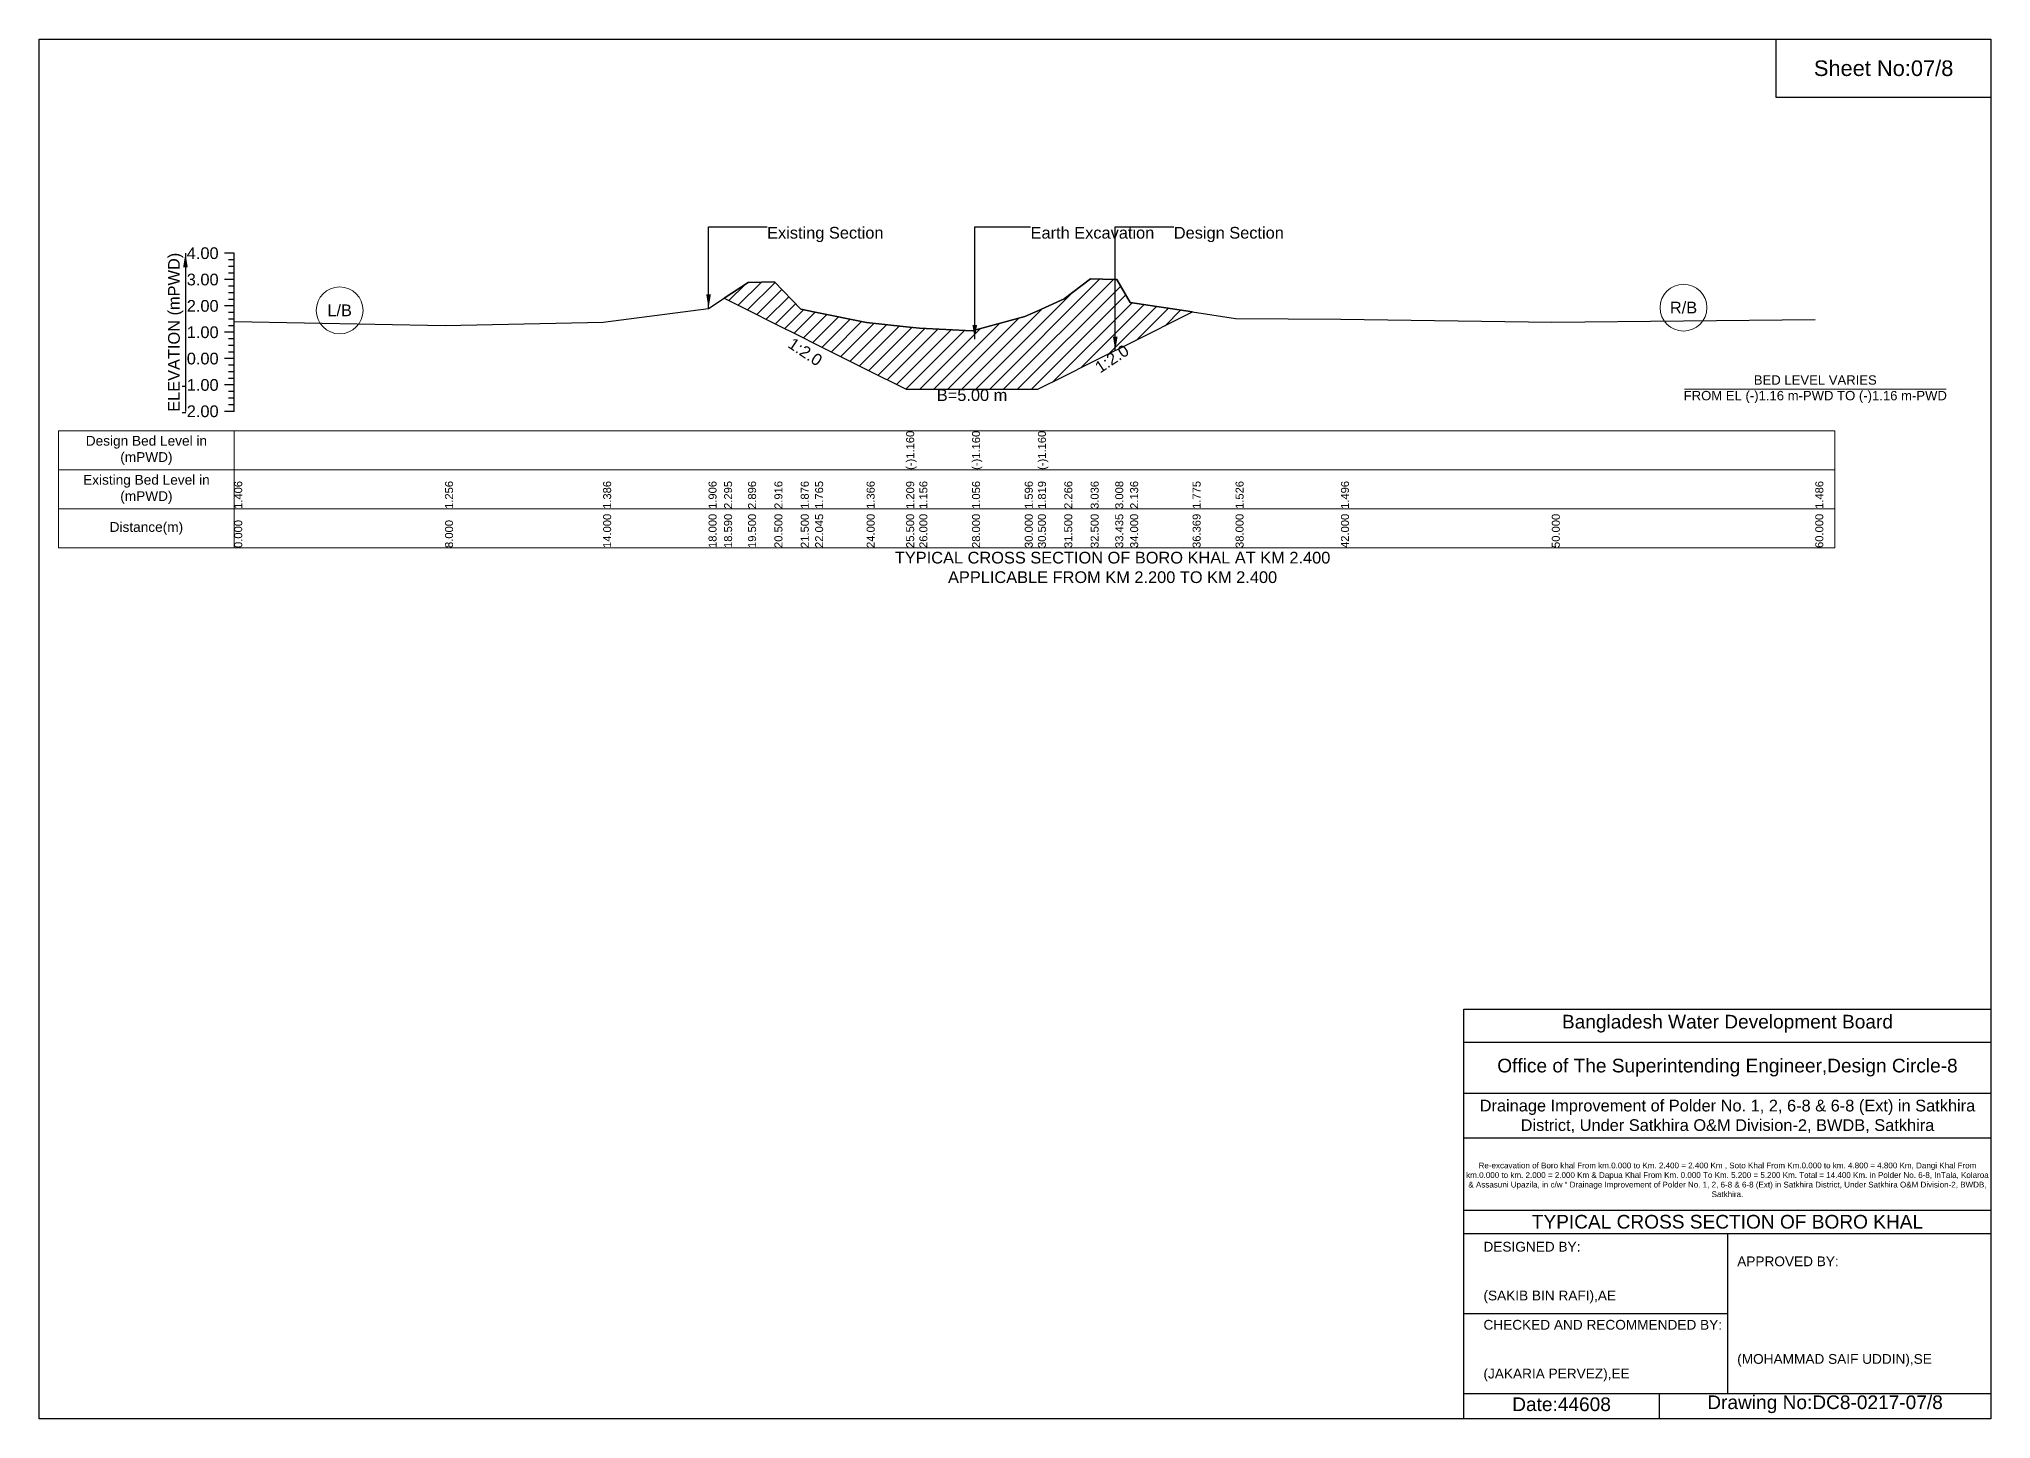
# Model space of a CAD drawing. Header units: inches. Extents: x 91000 to 218000, y -5656 to 30000.
# Drawn here: x 160000 to 168000, y 4344 to 10000 of the extents above; entities that cross this region are included whole.
import ezdxf

# ---------------------------------------------------------------- set-up
doc = ezdxf.new("R2010")
doc.units = ezdxf.units.IN
doc.header["$LTSCALE"] = 7
doc.header["$MEASUREMENT"] = 0
for name, color, linetype, lineweight in [('Cross section Data Border', 7, 'Continuous', 9), ('Cross Section Labels', 7, 'Continuous', 9), ('Existing_Bed_Level for Xsection', 7, 'Continuous', 25)]:
    doc.layers.add(name, color=color, linetype=linetype, lineweight=lineweight)
doc.styles.get("Standard").update_dxf_attribs({"font": 'arial.ttf'})
doc.dimstyles.get("Standard").update_dxf_attribs({"dimtxt": 0.18, "dimasz": 0.18, "dimexe": 0.18, "dimexo": 0.0625, "dimgap": 0.09, "dimtad": 0, "dimtih": 1, "dimtoh": 1, "dimdec": 4, "dimzin": 0, "dimdsep": 46, "dimtxsty": 'Standard', "dimcen": 0.09, "dimadec": 0, "dimazin": 0, "dimtfac": 1, "dimtdec": 4, "dimtofl": 0, "dimtmove": 0, "dimatfit": 3, "dimfxl": 1, "dimtolj": 1, "dimtzin": 0, "dimarcsym": 0})

msp = doc.modelspace()

# ---------------------------------------------------------------- hatches: boundary and pattern name
at = {"layer": 'Existing_Bed_Level for Xsection'}
h = msp.add_hatch(dxfattribs=at)
h.set_pattern_fill('ANSI31', color=256, scale=324, style=0)
h.paths.add_polyline_path([(162807.7, 8937.8), (162906, 8888.7), (163014, 8834.7), (163122, 8780.7), (163180.8, 8751.3), (163392, 8645.7), (163554, 8564.7), (163608, 8564.7), (163824, 8564.7), (164040, 8564.7), (164094, 8564.7), (164202, 8618.7), (164310, 8672.7), (164410.9, 8723.1), (164418, 8726.7), (164472, 8753.7), (164727.9, 8881.6), (164472, 8920.6), (164418, 9014.6), (164410.9, 9014.8), (164310, 9017.8), (164202, 8934.7), (164094, 8886.4), (164040, 8862.3), (163824, 8804), (163608, 8814.8), (163554, 8820.5), (163392, 8837.5), (163180.8, 8880.6), (163122, 8892.6), (163014, 9004.9), (162906, 9002.7)])

# ---------------------------------------------------------------- linework, layer by layer
for points in [[(160000, 10000), (168000, 10000), (168000, 4344), (160000, 4344)], [(167120, 10000), (168000, 10000), (168000, 9760), (167120, 9760)]]:
    msp.add_lwpolyline(points, close=True)
for points in [[(165840, 4344), (165840, 6024), (168000, 6024)], [(165840, 5888), (168000, 5888)], [(165840, 5680), (168000, 5680)], [(165840, 5496), (168000, 5496)], [(165840, 5200), (168000, 5200)], [(165840, 5104), (168000, 5104)], [(166920, 5104), (166920, 4448)], [(165840, 4776), (166920, 4776)], [(165840, 4448), (168000, 4448)], [(166640, 4448), (166640, 4344)]]:
    msp.add_lwpolyline(points)
at = {"layer": 'Cross section Data Border'}
msp.add_lwpolyline([(160080, 8394), (167360, 8394), (167360, 7914), (160080, 7914)], close=True, dxfattribs=at)
for points in [[(160800, 8394), (160800, 7914)], [(160080, 8234), (167360, 8234)], [(160080, 8074), (167360, 8074)]]:
    msp.add_lwpolyline(points, dxfattribs=at)
at = {"layer": 'Cross Section Labels'}
msp.add_lwpolyline([(166744.2, 8564.7), (167815.8, 8564.7)], dxfattribs=at)
for centre in [(161232, 8887.7), (166740, 8899)]:
    msp.add_circle(centre, 96, dxfattribs=at)
at = {"layer": 'Existing_Bed_Level for Xsection'}
for points in [[(160800, 9122), (160760, 9122)], [(160800, 8474), (160800, 8582), (160800, 8690), (160800, 8798), (160800, 8906), (160800, 9014), (160800, 9122)], [(160800, 9095), (160776, 9095)], [(160800, 9068), (160776, 9068)], [(160800, 9041), (160776, 9041)], [(160800, 9014), (160760, 9014)], [(160800, 8987), (160776, 8987)], [(160800, 8841.8), (161664, 8825.6), (162312, 8839.6), (162744, 8895.8), (162807.7, 8937.8), (162906, 9002.7), (163014, 9004.9), (163122, 8892.6), (163180.8, 8880.6), (163392, 8837.5), (163554, 8820.5), (163554, 8820.5), (163608, 8814.8), (163824, 8804), (163824, 8804), (164040, 8862.3), (164094, 8886.4), (164094, 8886.4), (164202, 8934.7), (164310, 9017.8), (164410.9, 9014.8), (164418, 9014.6), (164472, 8920.6), (164727.9, 8881.6), (164904, 8854.8), (165336, 8851.5), (166200, 8839.6), (167280, 8850.4)], [(160800, 8906), (160760, 8906)], [(160800, 8960), (160776, 8960)], [(160800, 8933), (160776, 8933)], [(160800, 8879), (160776, 8879)], [(160800, 8852), (160776, 8852)], [(160800, 8825), (160776, 8825)], [(160800, 8798), (160760, 8798)], [(160800, 8771), (160776, 8771)], [(160800, 8744), (160776, 8744)], [(160800, 8690), (160760, 8690)], [(160800, 8717), (160776, 8717)], [(160800, 8663), (160776, 8663)], [(160800, 8582), (160760, 8582)], [(160800, 8636), (160776, 8636)], [(160800, 8609), (160776, 8609)], [(160800, 8555), (160776, 8555)], [(160800, 8528), (160776, 8528)], [(160800, 8501), (160776, 8501)], [(160800, 8474), (160760, 8474)]]:
    msp.add_lwpolyline(points, dxfattribs=at)
msp.add_lwpolyline([(162807.7, 8937.8), (162906, 8888.7), (163014, 8834.7), (163122, 8780.7), (163180.8, 8751.3), (163392, 8645.7), (163554, 8564.7), (163554, 8564.7), (163608, 8564.7), (163824, 8564.7), (163824, 8564.7), (164040, 8564.7), (164094, 8564.7), (164094, 8564.7), (164202, 8618.7), (164310, 8672.7), (164410.9, 8723.1), (164418, 8726.7), (164472, 8753.7), (164727.9, 8881.6), (164727.9, 8881.6), (164727.9, 8881.6), (164472, 8920.6), (164418, 9014.6), (164410.9, 9014.8), (164310, 9017.8), (164202, 8934.7), (164094, 8886.4), (164094, 8886.4), (164040, 8862.3), (163824, 8804), (163824, 8804), (163608, 8814.8), (163554, 8820.5), (163554, 8820.5), (163392, 8837.5), (163180.8, 8880.6), (163122, 8892.6), (163014, 9004.9), (162906, 9002.7)], close=True, dxfattribs=at)

# ---------------------------------------------------------------- texts
at = {"attachment_point": 5}
for s, insert, char_height in [('Sheet No:07/8', (167560, 9880), 64), ('Bangladesh Water Development Board', (166920, 5964), 56), ('Office of The Superintending Engineer,Design Circle-8', (166920, 5784), 56)]:
    msp.add_mtext(s, dxfattribs=dict(at, insert=insert, char_height=char_height))
for s, insert, char_height, width, attachment_point in [('Drainage Improvement of Polder No. 1, 2, 6-8 & 6-8 (Ext) in Satkhira District, Under Satkhira O&M Division-2, BWDB, Satkhira', (166920, 5584), 48, 2240, 5), ('Re-excavation of Boro khal From km.0.000 to Km. 2.400 = 2.400 Km , Soto Khal From Km.0.000 to km. 4.800 = 4.800 Km, Dangi Khal From km.0.000 to km. 2.000 = 2.000 Km & Dapua Khal From Km. 0.000 To Km. 5.200 = 5.200 Km. Total = 14.400 Km. in Polder No. 6-8, InTala, Kolaroa & Assasuni Upazila, in c/w “ Drainage Improvement of Polder No. 1, 2, 6-8 & 6-8 (Ext) in Satkhira District, Under Satkhira O&M Division-2, BWDB, Satkhira.', (166920, 5324), 23.565, 2160, 5), ('TYPICAL CROSS SECTION OF BORO KHAL', (166920, 5152), 56, 2240, 5), ('DESIGNED BY:^J^J^J(SAKIB BIN RAFI),AE', (165920, 4944), 40, 1120, 4), ('APPROVED BY:^J^J^J^J^J^J(MOHAMMAD SAIF UDDIN),SE', (166960, 4784), 40, 1120, 4), ('CHECKED AND RECOMMENDED BY:^J^J^J(JAKARIA PERVEZ),EE', (165920, 4624), 40, 1120, 4), ('Date:44608', (166240, 4404), 56, 1120, 5), ('Drawing No:DC8-0217-07/8', (167320, 4404), 56, 1760, 5)]:
    msp.add_mtext(s, dxfattribs=dict(insert=insert, char_height=char_height, width=width, attachment_point=attachment_point))
at = {"layer": 'Cross section Data Border', "char_height": 40, "width": 640, "attachment_point": 5}
for s, insert in [('Design Bed Level in (mPWD)', (160440, 8314)), ('Existing Bed Level in (mPWD)', (160440, 8154)), ('Distance(m)', (160440, 7994))]:
    msp.add_mtext(s, dxfattribs=dict(at, insert=insert))
at = {"layer": 'Cross Section Labels'}
for s, insert, char_height, attachment_point in [('Existing Section', (162984, 9230), 48, 1), ('Earth Excavation', (164064, 9230), 48, 1), ('Design Section', (164650.9, 9230), 48, 1), ('L/B', (161232, 8887.7), 48, 5), ('R/B', (166740, 8899), 48, 5), ('B=5.00 m', (163824, 8564.7), 48, 2), ('BED LEVEL VARIES ^JFROM EL (-)1.16 m-PWD TO (-)1.16 m-PWD', (167280, 8564.7), 38.4, 5), ('TYPICAL CROSS SECTION OF BORO KHAL AT KM 2.400^JAPPLICABLE FROM KM 2.200 TO KM 2.400', (164400, 7834), 48, 5)]:
    msp.add_mtext(s, dxfattribs=dict(at, insert=insert, char_height=char_height, attachment_point=attachment_point))
at = {"layer": 'Cross Section Labels', "char_height": 48, "attachment_point": 2}
for insert, rotation in [((163153.8, 8737.8), 326.30993), ((164383.9, 8709.6), 33.69007)]:
    msp.add_mtext('1:2.0', dxfattribs=dict(at, insert=insert, rotation=rotation))
at = {"layer": 'Existing_Bed_Level for Xsection', "char_height": 48, "attachment_point": 6}
for s, insert in [('4.00', (160736, 9122)), ('3.00', (160736, 9014)), ('2.00', (160736, 8906)), ('1.00', (160736, 8798)), ('0.00', (160736, 8690)), ('-1.00', (160736, 8582)), ('-2.00', (160736, 8474))]:
    msp.add_mtext(s, dxfattribs=dict(at, insert=insert))
at = {"layer": 'Existing_Bed_Level for Xsection', "rotation": 90}
for s, insert, char_height, attachment_point in [('ELEVATION (mPWD)', (160560, 8798), 48, 5), ('(-)1.160', (163554, 8234), 32.8, 1), ('(-)1.160', (163824, 8234), 32.8, 1), ('(-)1.160', (164094, 8234), 32.8, 1), ('1.406', (160800, 8074), 32.8, 1), ('1.256', (161664, 8074), 32.8, 1), ('1.386', (162312, 8074), 32.8, 1), ('1.906', (162744, 8074), 32.8, 1), ('2.295', (162807.7, 8074), 32.8, 1), ('2.896', (162906, 8074), 32.8, 1), ('2.916', (163014, 8074), 32.8, 1), ('1.876', (163122, 8074), 32.8, 1), ('1.765', (163180.8, 8074), 32.8, 1), ('1.366', (163392, 8074), 32.8, 1), ('1.209', (163554, 8074), 32.8, 1), ('1.156', (163608, 8074), 32.8, 1), ('1.056', (163824, 8074), 32.8, 1), ('1.596', (164040, 8074), 32.8, 1), ('1.819', (164094, 8074), 32.8, 1), ('2.266', (164202, 8074), 32.8, 1), ('3.036', (164310, 8074), 32.8, 1), ('3.008', (164410.9, 8074), 32.8, 1), ('2.136', (164472, 8074), 32.8, 1), ('1.775', (164727.9, 8074), 32.8, 1), ('1.526', (164904, 8074), 32.8, 1), ('1.496', (165336, 8074), 32.8, 1), ('1.486', (167280, 8074), 32.8, 1), ('0.000', (160800, 7914), 32.8, 1), ('8.000', (161664, 7914), 32.8, 1), ('14.000', (162312, 7914), 32.8, 1), ('18.000', (162744, 7914), 32.8, 1), ('18.590', (162807.7, 7914), 32.8, 1), ('19.500', (162906, 7914), 32.8, 1), ('20.500', (163014, 7914), 32.8, 1), ('21.500', (163122, 7914), 32.8, 1), ('22.045', (163180.8, 7914), 32.8, 1), ('24.000', (163392, 7914), 32.8, 1), ('25.500', (163554, 7914), 32.8, 1), ('26.000', (163608, 7914), 32.8, 1), ('28.000', (163824, 7914), 32.8, 1), ('30.000', (164040, 7914), 32.8, 1), ('30.500', (164094, 7914), 32.8, 1), ('31.500', (164202, 7914), 32.8, 1), ('32.500', (164310, 7914), 32.8, 1), ('33.435', (164410.9, 7914), 32.8, 1), ('34.000', (164472, 7914), 32.8, 1), ('36.369', (164727.9, 7914), 32.8, 1), ('38.000', (164904, 7914), 32.8, 1), ('42.000', (165336, 7914), 32.8, 1), ('50.000', (166200, 7914), 32.8, 1), ('60.000', (167280, 7914), 32.8, 1)]:
    msp.add_mtext(s, dxfattribs=dict(at, insert=insert, char_height=char_height, attachment_point=attachment_point))

# ---------------------------------------------------------------- leaders
at = {"layer": 'Cross Section Labels', "annotation_type": 0, "has_hookline": 1, "hookline_direction": 0}
for points, text_width in [([(162744, 8895.8), (162744, 9230), (162983.9, 9230)], 467.2), ([(163835, 8770.1), (163835, 9230), (164063.9, 9230)], 497), ([(164410.9, 8723.1), (164410.9, 9230), (164650.9, 9230)], 441.2)]:
    msp.add_leader(points, dimstyle='Standard', override={"dimasz": 57.6}, dxfattribs=dict(at, text_width=text_width))
at = {"layer": 'Existing_Bed_Level for Xsection'}
msp.add_leader([(160600, 9122), (160600, 8474)], dimstyle='Standard', override={"dimasz": 57.6}, dxfattribs=at)

doc.saveas('drawing.dxf')
